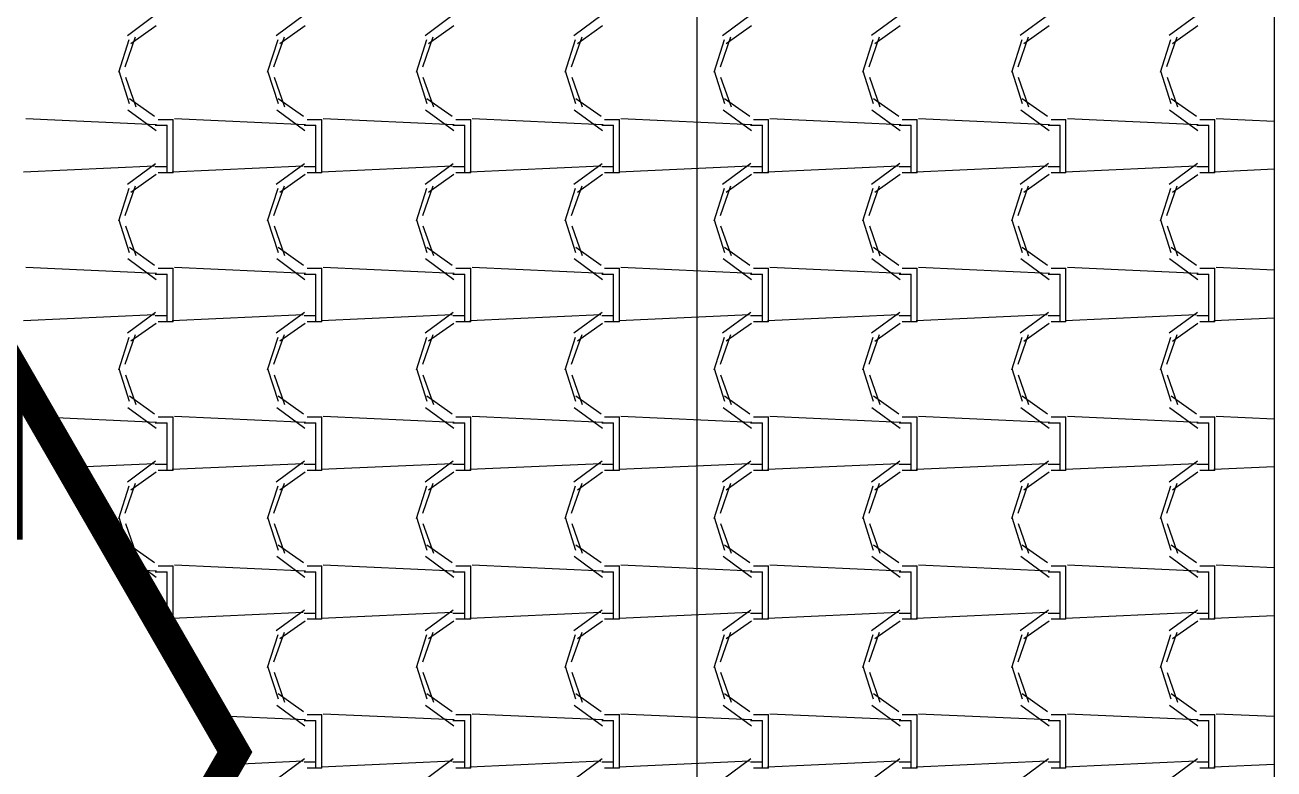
# Model space of a CAD drawing. Header units: millimetres. Extents: x -336 to -33, y -135 to 770.
# Drawn here: x -307.576 to -305.058, y 716.007 to 717.507 of the extents above; entities that cross this region are included whole.
import ezdxf

# ---------------------------------------------------------------- set-up
doc = ezdxf.new("R2010")
doc.units = ezdxf.units.MM
doc.header["$LTSCALE"] = 50
doc.header["$MEASUREMENT"] = 0
doc.layers.get('0').update_dxf_attribs({"linetype": 'CONTINUOUS'})
doc.layers.add('-HIDRO', color=8, linetype='CONTINUOUS')
doc.layers.add('AF', color=5, linetype='CONTINUOUS')
doc.layers.add('E-Lay-9', color=9, linetype='CONTINUOUS', lineweight=9)

# ---------------------------------------------------------------- blocks, each defined once
blk = doc.blocks.new('Seta')
at = {"const_width": 2}
blk.add_lwpolyline([(10, 15), (10, 25.981), (25, 0), (10, -25.981), (10, -15), (0, -15), (0, 15)], close=True, dxfattribs=at)

msp = doc.modelspace()

# ---------------------------------------------------------------- linework, layer by layer
at = {"layer": '-HIDRO', "linetype": 'Continuous'}
for p, q in [((-305.058, 719.1028), (-305.058, 712.4028)), ((-307.3126, 717.5275), (-307.3696, 717.4855)), ((-307.0126, 717.5275), (-307.0696, 717.4855)), ((-306.7126, 717.5275), (-306.7696, 717.4855)), ((-306.4126, 717.5275), (-306.4696, 717.4855)), ((-306.1126, 717.5275), (-306.1696, 717.4855)), ((-305.8126, 717.5276), (-305.8696, 717.4856)), ((-305.5126, 717.5276), (-305.5696, 717.4856)), ((-305.2126, 717.5276), (-305.2696, 717.4856)), ((-307.3115, 717.5054), (-307.3625, 717.4694)), ((-307.0115, 717.5054), (-307.0625, 717.4694)), ((-306.7115, 717.5054), (-306.7625, 717.4694)), ((-306.4115, 717.5054), (-306.4625, 717.4694)), ((-306.1115, 717.5054), (-306.1625, 717.4694)), ((-305.8115, 717.5054), (-305.8625, 717.4694)), ((-305.5115, 717.5054), (-305.5625, 717.4694)), ((-305.2115, 717.5054), (-305.2625, 717.4694)), ((-307.3666, 717.4774), (-307.3876, 717.4114)), ((-307.3538, 717.4824), (-307.3748, 717.4224)), ((-307.0666, 717.4774), (-307.0876, 717.4114)), ((-307.0538, 717.4824), (-307.0748, 717.4224)), ((-306.7666, 717.4774), (-306.7876, 717.4114)), ((-306.7537, 717.4824), (-306.7747, 717.4224)), ((-306.4666, 717.4774), (-306.4876, 717.4114)), ((-306.4537, 717.4824), (-306.4747, 717.4224)), ((-306.1665, 717.4774), (-306.1875, 717.4114)), ((-306.1537, 717.4824), (-306.1747, 717.4224)), ((-305.8665, 717.4774), (-305.8875, 717.4114)), ((-305.8537, 717.4824), (-305.8747, 717.4224)), ((-305.5665, 717.4774), (-305.5875, 717.4114)), ((-305.5537, 717.4824), (-305.5747, 717.4224)), ((-305.2665, 717.4774), (-305.2875, 717.4114)), ((-305.2537, 717.4825), (-305.2747, 717.4225)), ((-307.3869, 717.4146), (-307.3659, 717.3486)), ((-307.0869, 717.4146), (-307.0659, 717.3486)), ((-306.7869, 717.4146), (-306.7659, 717.3486)), ((-306.4869, 717.4146), (-306.4659, 717.3486)), ((-306.1869, 717.4146), (-306.1659, 717.3486)), ((-305.8869, 717.4146), (-305.8659, 717.3486)), ((-305.5869, 717.4146), (-305.5659, 717.3486)), ((-305.2869, 717.4146), (-305.2659, 717.3486)), ((-307.3737, 717.4021), (-307.3527, 717.3421)), ((-307.0737, 717.4021), (-307.0527, 717.3421)), ((-306.7737, 717.4021), (-306.7527, 717.3421)), ((-306.4737, 717.4021), (-306.4527, 717.3421)), ((-306.1737, 717.4021), (-306.1527, 717.3421)), ((-305.8737, 717.402), (-305.8527, 717.342)), ((-305.5737, 717.402), (-305.5527, 717.342)), ((-305.2737, 717.402), (-305.2527, 717.342)), ((-307.3656, 717.3592), (-307.3146, 717.3232)), ((-307.0656, 717.3592), (-307.0146, 717.3232)), ((-306.7656, 717.3592), (-306.7146, 717.3232)), ((-306.4656, 717.3592), (-306.4146, 717.3232)), ((-306.1656, 717.3592), (-306.1146, 717.3232)), ((-305.8656, 717.3592), (-305.8146, 717.3232)), ((-305.5656, 717.3592), (-305.5146, 717.3232)), ((-305.2656, 717.3592), (-305.2146, 717.3232)), ((-307.3686, 717.3361), (-307.3116, 717.2941)), ((-307.0686, 717.3361), (-307.0116, 717.2941)), ((-306.7686, 717.3361), (-306.7116, 717.2941)), ((-306.4686, 717.3361), (-306.4116, 717.2941)), ((-306.1686, 717.3361), (-306.1116, 717.2941)), ((-305.8686, 717.3361), (-305.8116, 717.2941)), ((-305.5686, 717.3361), (-305.5116, 717.2941)), ((-305.2686, 717.3361), (-305.2116, 717.2941)), ((-307.3106, 717.306), (-307.5746, 717.318)), ((-307.3074, 717.3169), (-307.2774, 717.3169)), ((-307.2774, 717.2209), (-307.2774, 717.3169)), ((-307.0106, 717.306), (-307.2746, 717.318)), ((-307.0074, 717.3169), (-306.9774, 717.3169)), ((-306.9774, 717.2209), (-306.9774, 717.3169)), ((-306.7106, 717.306), (-306.9746, 717.318)), ((-306.7074, 717.3169), (-306.6774, 717.3169)), ((-306.6774, 717.2209), (-306.6774, 717.3169)), ((-306.4106, 717.306), (-306.6746, 717.318)), ((-306.4074, 717.3169), (-306.3774, 717.3169)), ((-306.3774, 717.2209), (-306.3774, 717.3169)), ((-306.1106, 717.306), (-306.3746, 717.318)), ((-306.1074, 717.3169), (-306.0774, 717.3169)), ((-306.0774, 717.2209), (-306.0774, 717.3169)), ((-305.8106, 717.306), (-306.0746, 717.318)), ((-305.8074, 717.3169), (-305.7774, 717.3169)), ((-305.7774, 717.2209), (-305.7774, 717.3169)), ((-305.5106, 717.306), (-305.7746, 717.318)), ((-305.5074, 717.3169), (-305.4774, 717.3169)), ((-305.4774, 717.2209), (-305.4774, 717.3169)), ((-305.2106, 717.306), (-305.4746, 717.318)), ((-305.2074, 717.3169), (-305.1774, 717.3169)), ((-305.1774, 717.2209), (-305.1774, 717.3169)), ((-305.058, 717.3127), (-305.1746, 717.318)), ((-307.3134, 717.3049), (-307.2894, 717.3049)), ((-307.2894, 717.2209), (-307.2894, 717.3049)), ((-307.0134, 717.3049), (-306.9894, 717.3049)), ((-306.9894, 717.2209), (-306.9894, 717.3049)), ((-306.7134, 717.3049), (-306.6894, 717.3049)), ((-306.6894, 717.2209), (-306.6894, 717.3049)), ((-306.4134, 717.3049), (-306.3894, 717.3049)), ((-306.3894, 717.2209), (-306.3894, 717.3049)), ((-306.1134, 717.3049), (-306.0894, 717.3049)), ((-306.0894, 717.2209), (-306.0894, 717.3049)), ((-305.8134, 717.3049), (-305.7894, 717.3049)), ((-305.7894, 717.2209), (-305.7894, 717.3049)), ((-305.5134, 717.3049), (-305.4894, 717.3049)), ((-305.4894, 717.2209), (-305.4894, 717.3049)), ((-305.2134, 717.3049), (-305.1894, 717.3049)), ((-305.1894, 717.2209), (-305.1894, 717.3049)), ((-307.3151, 717.2227), (-307.5791, 717.2107)), ((-307.3126, 717.2275), (-307.3696, 717.1855)), ((-307.2894, 717.2209), (-307.3134, 717.2209)), ((-307.2774, 717.2089), (-307.3074, 717.2089)), ((-307.2894, 717.2089), (-307.2894, 717.2209)), ((-307.0151, 717.2227), (-307.2791, 717.2107)), ((-307.2774, 717.2089), (-307.2774, 717.2209)), ((-307.0126, 717.2275), (-307.0696, 717.1855)), ((-306.9894, 717.2209), (-307.0134, 717.2209)), ((-306.9774, 717.2089), (-307.0074, 717.2089)), ((-306.9894, 717.2089), (-306.9894, 717.2209)), ((-306.7151, 717.2227), (-306.9791, 717.2107)), ((-306.9774, 717.2089), (-306.9774, 717.2209)), ((-306.7126, 717.2275), (-306.7696, 717.1855)), ((-306.6894, 717.2209), (-306.7134, 717.2209)), ((-306.6774, 717.2089), (-306.7074, 717.2089)), ((-306.6894, 717.2089), (-306.6894, 717.2209)), ((-306.4151, 717.2227), (-306.6791, 717.2107)), ((-306.6774, 717.2089), (-306.6774, 717.2209)), ((-306.4126, 717.2275), (-306.4696, 717.1855)), ((-306.3894, 717.2209), (-306.4134, 717.2209)), ((-306.3774, 717.2089), (-306.4074, 717.2089)), ((-306.3894, 717.2089), (-306.3894, 717.2209)), ((-306.1151, 717.2227), (-306.3791, 717.2107)), ((-306.3774, 717.2089), (-306.3774, 717.2209)), ((-306.1126, 717.2276), (-306.1696, 717.1856)), ((-306.0894, 717.2209), (-306.1134, 717.2209)), ((-306.0774, 717.2089), (-306.1074, 717.2089)), ((-306.0894, 717.2089), (-306.0894, 717.2209)), ((-305.8151, 717.2227), (-306.0791, 717.2107)), ((-306.0774, 717.2089), (-306.0774, 717.2209)), ((-305.8126, 717.2276), (-305.8696, 717.1856)), ((-305.7894, 717.2209), (-305.8134, 717.2209)), ((-305.7774, 717.2089), (-305.8074, 717.2089)), ((-305.7894, 717.2089), (-305.7894, 717.2209)), ((-305.5151, 717.2227), (-305.7791, 717.2107)), ((-305.7774, 717.2089), (-305.7774, 717.2209)), ((-305.5126, 717.2276), (-305.5696, 717.1856)), ((-305.4894, 717.2209), (-305.5134, 717.2209)), ((-305.4774, 717.2089), (-305.5074, 717.2089)), ((-305.4894, 717.2089), (-305.4894, 717.2209)), ((-305.2151, 717.2227), (-305.4791, 717.2107)), ((-305.4774, 717.2089), (-305.4774, 717.2209)), ((-305.2126, 717.2276), (-305.2696, 717.1856)), ((-305.1894, 717.2209), (-305.2134, 717.2209)), ((-305.1774, 717.2089), (-305.2074, 717.2089)), ((-305.1894, 717.2089), (-305.1894, 717.2209)), ((-305.058, 717.2162), (-305.1791, 717.2107)), ((-305.1774, 717.2089), (-305.1774, 717.2209)), ((-307.3115, 717.2054), (-307.3625, 717.1694)), ((-307.0115, 717.2054), (-307.0625, 717.1694)), ((-306.7115, 717.2054), (-306.7625, 717.1694)), ((-306.4115, 717.2054), (-306.4625, 717.1694)), ((-306.1115, 717.2054), (-306.1625, 717.1694)), ((-305.8115, 717.2054), (-305.8625, 717.1694)), ((-305.5115, 717.2054), (-305.5625, 717.1694)), ((-305.2115, 717.2053), (-305.2625, 717.1693)), ((-307.3666, 717.1774), (-307.3876, 717.1114)), ((-307.3538, 717.1824), (-307.3748, 717.1224)), ((-307.0666, 717.1774), (-307.0876, 717.1114)), ((-307.0538, 717.1824), (-307.0748, 717.1224)), ((-306.7666, 717.1774), (-306.7876, 717.1114)), ((-306.7537, 717.1824), (-306.7747, 717.1224)), ((-306.4666, 717.1774), (-306.4876, 717.1114)), ((-306.4537, 717.1824), (-306.4747, 717.1224)), ((-306.1665, 717.1774), (-306.1875, 717.1114)), ((-306.1537, 717.1824), (-306.1747, 717.1224)), ((-305.8665, 717.1774), (-305.8875, 717.1114)), ((-305.8537, 717.1824), (-305.8747, 717.1224)), ((-305.5665, 717.1774), (-305.5875, 717.1114)), ((-305.5537, 717.1825), (-305.5747, 717.1225)), ((-305.2665, 717.1774), (-305.2875, 717.1114)), ((-305.2537, 717.1825), (-305.2747, 717.1225)), ((-307.3869, 717.1146), (-307.3659, 717.0486)), ((-307.0869, 717.1146), (-307.0659, 717.0486)), ((-306.7869, 717.1146), (-306.7659, 717.0486)), ((-306.4869, 717.1146), (-306.4659, 717.0486)), ((-306.1869, 717.1146), (-306.1659, 717.0486)), ((-305.8869, 717.1146), (-305.8659, 717.0486)), ((-305.5869, 717.1146), (-305.5659, 717.0486)), ((-305.2869, 717.1146), (-305.2659, 717.0486)), ((-307.3737, 717.1021), (-307.3527, 717.0421)), ((-307.0737, 717.1021), (-307.0527, 717.0421)), ((-306.7737, 717.1021), (-306.7527, 717.0421)), ((-306.4737, 717.1021), (-306.4527, 717.0421)), ((-306.1737, 717.1021), (-306.1527, 717.0421)), ((-305.8737, 717.102), (-305.8527, 717.042)), ((-305.5737, 717.102), (-305.5527, 717.042)), ((-305.2737, 717.102), (-305.2527, 717.042)), ((-307.3656, 717.0592), (-307.3146, 717.0232)), ((-307.0656, 717.0592), (-307.0146, 717.0232)), ((-306.7656, 717.0592), (-306.7146, 717.0232)), ((-306.4656, 717.0592), (-306.4146, 717.0232)), ((-306.1656, 717.0592), (-306.1146, 717.0232)), ((-305.8656, 717.0592), (-305.8146, 717.0232)), ((-305.5656, 717.0592), (-305.5146, 717.0232)), ((-305.2656, 717.0592), (-305.2146, 717.0232)), ((-307.3686, 717.0361), (-307.3116, 716.9941)), ((-307.0686, 717.0361), (-307.0116, 716.9941)), ((-306.7686, 717.0361), (-306.7116, 716.9941)), ((-306.4686, 717.0361), (-306.4116, 716.9941)), ((-306.1686, 717.0361), (-306.1116, 716.9941)), ((-305.8686, 717.0361), (-305.8116, 716.9941)), ((-305.5686, 717.0361), (-305.5116, 716.9941)), ((-305.2686, 717.0361), (-305.2116, 716.9941)), ((-307.3106, 717.006), (-307.5746, 717.018)), ((-307.3074, 717.0169), (-307.2774, 717.0169)), ((-307.2774, 716.9209), (-307.2774, 717.0169)), ((-307.0106, 717.006), (-307.2746, 717.018)), ((-307.0074, 717.0169), (-306.9774, 717.0169)), ((-306.9774, 716.9209), (-306.9774, 717.0169)), ((-306.7106, 717.006), (-306.9746, 717.018)), ((-306.7074, 717.0169), (-306.6774, 717.0169)), ((-306.6774, 716.9209), (-306.6774, 717.0169)), ((-306.4106, 717.006), (-306.6746, 717.018)), ((-306.4074, 717.0169), (-306.3774, 717.0169)), ((-306.3774, 716.9209), (-306.3774, 717.0169)), ((-306.1106, 717.006), (-306.3746, 717.018)), ((-306.1074, 717.0169), (-306.0774, 717.0169)), ((-306.0774, 716.9209), (-306.0774, 717.0169)), ((-305.8106, 717.006), (-306.0746, 717.018)), ((-305.8074, 717.0169), (-305.7774, 717.0169)), ((-305.7774, 716.9209), (-305.7774, 717.0169)), ((-305.5106, 717.006), (-305.7746, 717.018)), ((-305.5074, 717.0169), (-305.4774, 717.0169)), ((-305.4774, 716.9209), (-305.4774, 717.0169)), ((-305.2106, 717.006), (-305.4746, 717.018)), ((-305.2074, 717.0169), (-305.1774, 717.0169)), ((-305.1774, 716.9209), (-305.1774, 717.0169)), ((-305.058, 717.0127), (-305.1746, 717.018)), ((-307.3134, 717.0049), (-307.2894, 717.0049)), ((-307.2894, 716.9209), (-307.2894, 717.0049)), ((-307.0134, 717.0049), (-306.9894, 717.0049)), ((-306.9894, 716.9209), (-306.9894, 717.0049)), ((-306.7134, 717.0049), (-306.6894, 717.0049)), ((-306.6894, 716.9209), (-306.6894, 717.0049)), ((-306.4134, 717.0049), (-306.3894, 717.0049)), ((-306.3894, 716.9209), (-306.3894, 717.0049)), ((-306.1134, 717.0049), (-306.0894, 717.0049)), ((-306.0894, 716.9209), (-306.0894, 717.0049)), ((-305.8134, 717.0049), (-305.7894, 717.0049)), ((-305.7894, 716.9209), (-305.7894, 717.0049)), ((-305.5134, 717.0049), (-305.4894, 717.0049)), ((-305.4894, 716.9209), (-305.4894, 717.0049)), ((-305.2134, 717.0049), (-305.1894, 717.0049)), ((-305.1894, 716.9209), (-305.1894, 717.0049)), ((-307.3151, 716.9227), (-307.5791, 716.9107)), ((-307.3126, 716.9275), (-307.3696, 716.8855)), ((-307.2894, 716.9209), (-307.3134, 716.9209)), ((-307.2774, 716.9089), (-307.3074, 716.9089)), ((-307.2894, 716.9089), (-307.2894, 716.9209)), ((-307.0151, 716.9227), (-307.2791, 716.9107)), ((-307.2774, 716.9089), (-307.2774, 716.9209)), ((-307.0126, 716.9275), (-307.0696, 716.8855)), ((-306.9894, 716.9209), (-307.0134, 716.9209)), ((-306.9774, 716.9089), (-307.0074, 716.9089)), ((-306.9894, 716.9089), (-306.9894, 716.9209)), ((-306.7151, 716.9227), (-306.9791, 716.9107)), ((-306.9774, 716.9089), (-306.9774, 716.9209)), ((-306.7126, 716.9276), (-306.7696, 716.8856)), ((-306.6894, 716.9209), (-306.7134, 716.9209)), ((-306.6774, 716.9089), (-306.7074, 716.9089)), ((-306.6894, 716.9089), (-306.6894, 716.9209)), ((-306.4151, 716.9227), (-306.6791, 716.9107)), ((-306.6774, 716.9089), (-306.6774, 716.9209)), ((-306.4126, 716.9276), (-306.4696, 716.8856)), ((-306.3894, 716.9209), (-306.4134, 716.9209)), ((-306.3774, 716.9089), (-306.4074, 716.9089)), ((-306.3894, 716.9089), (-306.3894, 716.9209)), ((-306.1151, 716.9227), (-306.3791, 716.9107)), ((-306.3774, 716.9089), (-306.3774, 716.9209)), ((-306.1126, 716.9276), (-306.1696, 716.8856)), ((-306.0894, 716.9209), (-306.1134, 716.9209)), ((-306.0774, 716.9089), (-306.1074, 716.9089)), ((-306.0894, 716.9089), (-306.0894, 716.9209)), ((-305.8151, 716.9227), (-306.0791, 716.9107)), ((-306.0774, 716.9089), (-306.0774, 716.9209)), ((-305.8126, 716.9276), (-305.8696, 716.8856)), ((-305.7894, 716.9209), (-305.8134, 716.9209)), ((-305.7774, 716.9089), (-305.8074, 716.9089)), ((-305.7894, 716.9089), (-305.7894, 716.9209)), ((-305.5151, 716.9227), (-305.7791, 716.9107)), ((-305.7774, 716.9089), (-305.7774, 716.9209)), ((-305.5126, 716.9276), (-305.5696, 716.8856)), ((-305.4894, 716.9209), (-305.5134, 716.9209)), ((-305.4774, 716.9089), (-305.5074, 716.9089)), ((-305.4894, 716.9089), (-305.4894, 716.9209)), ((-305.2151, 716.9227), (-305.4791, 716.9107)), ((-305.4774, 716.9089), (-305.4774, 716.9209)), ((-305.2126, 716.9276), (-305.2696, 716.8856)), ((-305.1894, 716.9209), (-305.2134, 716.9209)), ((-305.1774, 716.9089), (-305.2074, 716.9089)), ((-305.1894, 716.9089), (-305.1894, 716.9209)), ((-305.058, 716.9162), (-305.1791, 716.9107)), ((-305.1774, 716.9089), (-305.1774, 716.9209)), ((-307.3538, 716.8824), (-307.3748, 716.8224)), ((-307.3115, 716.9054), (-307.3625, 716.8694)), ((-307.0538, 716.8824), (-307.0748, 716.8224)), ((-307.0115, 716.9054), (-307.0625, 716.8694)), ((-306.7537, 716.8824), (-306.7747, 716.8224)), ((-306.7115, 716.9054), (-306.7625, 716.8694)), ((-306.4537, 716.8824), (-306.4747, 716.8224)), ((-306.4115, 716.9054), (-306.4625, 716.8694)), ((-306.1537, 716.8824), (-306.1747, 716.8224)), ((-306.1115, 716.9054), (-306.1625, 716.8694)), ((-305.8537, 716.8824), (-305.8747, 716.8224)), ((-305.8115, 716.9053), (-305.8625, 716.8693)), ((-305.5537, 716.8825), (-305.5747, 716.8225)), ((-305.5115, 716.9053), (-305.5625, 716.8693)), ((-305.2537, 716.8825), (-305.2747, 716.8225)), ((-305.2115, 716.9053), (-305.2625, 716.8693)), ((-307.3666, 716.8774), (-307.3876, 716.8114)), ((-307.0666, 716.8774), (-307.0876, 716.8114)), ((-306.7666, 716.8774), (-306.7876, 716.8114)), ((-306.4666, 716.8774), (-306.4876, 716.8114)), ((-306.1665, 716.8774), (-306.1875, 716.8114)), ((-305.8665, 716.8774), (-305.8875, 716.8114)), ((-305.5665, 716.8774), (-305.5875, 716.8114)), ((-305.2665, 716.8774), (-305.2875, 716.8114)), ((-307.3869, 716.8146), (-307.3659, 716.7486)), ((-307.0869, 716.8146), (-307.0659, 716.7486)), ((-306.7869, 716.8146), (-306.7659, 716.7486)), ((-306.4869, 716.8146), (-306.4659, 716.7486)), ((-306.1869, 716.8146), (-306.1659, 716.7486)), ((-305.8869, 716.8146), (-305.8659, 716.7486)), ((-305.5869, 716.8146), (-305.5659, 716.7486)), ((-305.2869, 716.8146), (-305.2659, 716.7486)), ((-307.3737, 716.8021), (-307.3527, 716.7421)), ((-307.0737, 716.8021), (-307.0527, 716.7421)), ((-306.7737, 716.8021), (-306.7527, 716.7421)), ((-306.4737, 716.8021), (-306.4527, 716.7421)), ((-306.1737, 716.8021), (-306.1527, 716.7421)), ((-305.8737, 716.8021), (-305.8527, 716.7421)), ((-305.5737, 716.802), (-305.5527, 716.742)), ((-305.2737, 716.802), (-305.2527, 716.742)), ((-307.3656, 716.7592), (-307.3146, 716.7232)), ((-307.0656, 716.7592), (-307.0146, 716.7232)), ((-306.7656, 716.7592), (-306.7146, 716.7232)), ((-306.4656, 716.7592), (-306.4146, 716.7232)), ((-306.1656, 716.7592), (-306.1146, 716.7232)), ((-305.8656, 716.7592), (-305.8146, 716.7232)), ((-305.5656, 716.7592), (-305.5146, 716.7232)), ((-305.2656, 716.7592), (-305.2146, 716.7232)), ((-307.3686, 716.7361), (-307.3116, 716.6941)), ((-307.0686, 716.7361), (-307.0116, 716.6941)), ((-306.7686, 716.7361), (-306.7116, 716.6941)), ((-306.4686, 716.7361), (-306.4116, 716.6941)), ((-306.1686, 716.7361), (-306.1116, 716.6941)), ((-305.8686, 716.7361), (-305.8116, 716.6941)), ((-305.5686, 716.7361), (-305.5116, 716.6941)), ((-305.2686, 716.7361), (-305.2116, 716.6941)), ((-307.3106, 716.706), (-307.5428, 716.7165)), ((-307.3134, 716.7049), (-307.2894, 716.7049)), ((-307.3074, 716.7169), (-307.2774, 716.7169)), ((-307.2894, 716.6209), (-307.2894, 716.7049)), ((-307.2774, 716.6209), (-307.2774, 716.7169)), ((-307.0106, 716.706), (-307.2746, 716.718)), ((-307.0134, 716.7049), (-306.9894, 716.7049)), ((-307.0074, 716.7169), (-306.9774, 716.7169)), ((-306.9894, 716.6209), (-306.9894, 716.7049)), ((-306.9774, 716.6209), (-306.9774, 716.7169)), ((-306.7106, 716.706), (-306.9746, 716.718)), ((-306.7134, 716.7049), (-306.6894, 716.7049)), ((-306.7074, 716.7169), (-306.6774, 716.7169)), ((-306.6894, 716.6209), (-306.6894, 716.7049)), ((-306.6774, 716.6209), (-306.6774, 716.7169)), ((-306.4106, 716.706), (-306.6746, 716.718)), ((-306.4134, 716.7049), (-306.3894, 716.7049)), ((-306.4074, 716.7169), (-306.3774, 716.7169)), ((-306.3894, 716.6209), (-306.3894, 716.7049)), ((-306.3774, 716.6209), (-306.3774, 716.7169)), ((-306.1106, 716.706), (-306.3746, 716.718)), ((-306.1134, 716.7049), (-306.0894, 716.7049)), ((-306.1074, 716.7169), (-306.0774, 716.7169)), ((-306.0894, 716.6209), (-306.0894, 716.7049)), ((-306.0774, 716.6209), (-306.0774, 716.7169)), ((-305.8106, 716.706), (-306.0746, 716.718)), ((-305.8134, 716.7049), (-305.7894, 716.7049)), ((-305.8074, 716.7169), (-305.7774, 716.7169)), ((-305.7894, 716.6209), (-305.7894, 716.7049)), ((-305.7774, 716.6209), (-305.7774, 716.7169)), ((-305.5106, 716.706), (-305.7746, 716.718)), ((-305.5134, 716.7049), (-305.4894, 716.7049)), ((-305.5074, 716.7169), (-305.4774, 716.7169)), ((-305.4894, 716.6209), (-305.4894, 716.7049)), ((-305.4774, 716.6209), (-305.4774, 716.7169)), ((-305.2106, 716.706), (-305.4746, 716.718)), ((-305.2134, 716.7049), (-305.1894, 716.7049)), ((-305.2074, 716.7169), (-305.1774, 716.7169)), ((-305.1894, 716.6209), (-305.1894, 716.7049)), ((-305.1774, 716.6209), (-305.1774, 716.7169)), ((-305.058, 716.7127), (-305.1746, 716.718)), ((-307.3151, 716.6227), (-307.4842, 716.6151)), ((-307.3126, 716.6275), (-307.3696, 716.5855)), ((-307.3115, 716.6054), (-307.3625, 716.5694)), ((-307.2894, 716.6209), (-307.3134, 716.6209)), ((-307.2774, 716.6089), (-307.3074, 716.6089)), ((-307.2894, 716.6089), (-307.2894, 716.6209)), ((-307.0151, 716.6227), (-307.2791, 716.6107)), ((-307.2774, 716.6089), (-307.2774, 716.6209)), ((-307.0126, 716.6276), (-307.0696, 716.5856)), ((-307.0115, 716.6054), (-307.0625, 716.5694)), ((-306.9894, 716.6209), (-307.0134, 716.6209)), ((-306.9774, 716.6089), (-307.0074, 716.6089)), ((-306.9894, 716.6089), (-306.9894, 716.6209)), ((-306.7151, 716.6227), (-306.9791, 716.6107)), ((-306.9774, 716.6089), (-306.9774, 716.6209)), ((-306.7126, 716.6276), (-306.7696, 716.5856)), ((-306.7115, 716.6054), (-306.7625, 716.5694)), ((-306.6894, 716.6209), (-306.7134, 716.6209)), ((-306.6774, 716.6089), (-306.7074, 716.6089)), ((-306.6894, 716.6089), (-306.6894, 716.6209)), ((-306.4151, 716.6227), (-306.6791, 716.6107)), ((-306.6774, 716.6089), (-306.6774, 716.6209)), ((-306.4126, 716.6276), (-306.4696, 716.5856)), ((-306.4115, 716.6054), (-306.4625, 716.5694)), ((-306.3894, 716.6209), (-306.4134, 716.6209)), ((-306.3774, 716.6089), (-306.4074, 716.6089)), ((-306.3894, 716.6089), (-306.3894, 716.6209)), ((-306.1151, 716.6227), (-306.3791, 716.6107)), ((-306.3774, 716.6089), (-306.3774, 716.6209)), ((-306.1126, 716.6276), (-306.1696, 716.5856)), ((-306.1115, 716.6053), (-306.1625, 716.5693)), ((-306.0894, 716.6209), (-306.1134, 716.6209)), ((-306.0774, 716.6089), (-306.1074, 716.6089)), ((-306.0894, 716.6089), (-306.0894, 716.6209)), ((-305.8151, 716.6227), (-306.0791, 716.6107)), ((-306.0774, 716.6089), (-306.0774, 716.6209)), ((-305.8126, 716.6276), (-305.8696, 716.5856)), ((-305.8115, 716.6053), (-305.8625, 716.5693)), ((-305.7894, 716.6209), (-305.8134, 716.6209)), ((-305.7774, 716.6089), (-305.8074, 716.6089)), ((-305.7894, 716.6089), (-305.7894, 716.6209)), ((-305.5151, 716.6227), (-305.7791, 716.6107)), ((-305.7774, 716.6089), (-305.7774, 716.6209)), ((-305.5126, 716.6276), (-305.5696, 716.5856)), ((-305.5115, 716.6053), (-305.5625, 716.5693)), ((-305.4894, 716.6209), (-305.5134, 716.6209)), ((-305.4774, 716.6089), (-305.5074, 716.6089)), ((-305.4894, 716.6089), (-305.4894, 716.6209)), ((-305.2151, 716.6227), (-305.4791, 716.6107)), ((-305.4774, 716.6089), (-305.4774, 716.6209)), ((-305.2126, 716.6276), (-305.2696, 716.5856)), ((-305.2115, 716.6053), (-305.2625, 716.5693)), ((-305.1894, 716.6209), (-305.2134, 716.6209)), ((-305.1774, 716.6089), (-305.2074, 716.6089)), ((-305.1894, 716.6089), (-305.1894, 716.6209)), ((-305.058, 716.6162), (-305.1791, 716.6107)), ((-305.1774, 716.6089), (-305.1774, 716.6209)), ((-307.3538, 716.5824), (-307.3748, 716.5224)), ((-307.0538, 716.5824), (-307.0748, 716.5224)), ((-306.7537, 716.5824), (-306.7747, 716.5224)), ((-306.4537, 716.5824), (-306.4747, 716.5224)), ((-306.1537, 716.5824), (-306.1747, 716.5224)), ((-305.8537, 716.5824), (-305.8747, 716.5224)), ((-305.5537, 716.5825), (-305.5747, 716.5225)), ((-305.2537, 716.5825), (-305.2747, 716.5225)), ((-307.3666, 716.5774), (-307.3876, 716.5114)), ((-307.0666, 716.5774), (-307.0876, 716.5114)), ((-306.7666, 716.5774), (-306.7876, 716.5114)), ((-306.4666, 716.5774), (-306.4876, 716.5114)), ((-306.1665, 716.5774), (-306.1875, 716.5114)), ((-305.8665, 716.5774), (-305.8875, 716.5114)), ((-305.5665, 716.5774), (-305.5875, 716.5114)), ((-305.2665, 716.5774), (-305.2875, 716.5114)), ((-307.3869, 716.5146), (-307.3659, 716.4486)), ((-307.0869, 716.5146), (-307.0659, 716.4486)), ((-306.7869, 716.5146), (-306.7659, 716.4486)), ((-306.4869, 716.5146), (-306.4659, 716.4486)), ((-306.1869, 716.5146), (-306.1659, 716.4486)), ((-305.8869, 716.5146), (-305.8659, 716.4486)), ((-305.5869, 716.5146), (-305.5659, 716.4486)), ((-305.2869, 716.5146), (-305.2659, 716.4486)), ((-307.3737, 716.5021), (-307.3527, 716.4421)), ((-307.0737, 716.5021), (-307.0527, 716.4421)), ((-306.7737, 716.5021), (-306.7527, 716.4421)), ((-306.4737, 716.5021), (-306.4527, 716.4421)), ((-306.1737, 716.5021), (-306.1527, 716.4421)), ((-305.8737, 716.5021), (-305.8527, 716.4421)), ((-305.5737, 716.502), (-305.5527, 716.442)), ((-305.2737, 716.502), (-305.2527, 716.442)), ((-307.3656, 716.4592), (-307.3146, 716.4232)), ((-307.0656, 716.4592), (-307.0146, 716.4232)), ((-306.7656, 716.4592), (-306.7146, 716.4232)), ((-306.4656, 716.4592), (-306.4146, 716.4232)), ((-306.1656, 716.4592), (-306.1146, 716.4232)), ((-305.8656, 716.4592), (-305.8146, 716.4232)), ((-305.5656, 716.4592), (-305.5146, 716.4232)), ((-305.2656, 716.4592), (-305.2146, 716.4232)), ((-307.3686, 716.4361), (-307.3116, 716.3941)), ((-307.0686, 716.4361), (-307.0116, 716.3941)), ((-306.7686, 716.4361), (-306.7116, 716.3941)), ((-306.4686, 716.4361), (-306.4116, 716.3941)), ((-306.1686, 716.4361), (-306.1116, 716.3941)), ((-305.8686, 716.4361), (-305.8116, 716.3941)), ((-305.5686, 716.4361), (-305.5116, 716.3941)), ((-305.2686, 716.4361), (-305.2116, 716.3941)), ((-307.3106, 716.406), (-307.3649, 716.4085)), ((-307.3134, 716.4049), (-307.2894, 716.4049)), ((-307.3074, 716.4169), (-307.2774, 716.4169)), ((-307.2894, 716.3209), (-307.2894, 716.4049)), ((-307.2774, 716.3209), (-307.2774, 716.4169)), ((-307.0106, 716.406), (-307.2746, 716.418)), ((-307.0134, 716.4049), (-306.9894, 716.4049)), ((-307.0074, 716.4169), (-306.9774, 716.4169)), ((-306.9894, 716.3209), (-306.9894, 716.4049)), ((-306.9774, 716.3209), (-306.9774, 716.4169)), ((-306.7106, 716.406), (-306.9746, 716.418)), ((-306.7134, 716.4049), (-306.6894, 716.4049)), ((-306.7074, 716.4169), (-306.6774, 716.4169)), ((-306.6894, 716.3209), (-306.6894, 716.4049)), ((-306.6774, 716.3209), (-306.6774, 716.4169)), ((-306.4106, 716.406), (-306.6746, 716.418)), ((-306.4134, 716.4049), (-306.3894, 716.4049)), ((-306.4074, 716.4169), (-306.3774, 716.4169)), ((-306.3894, 716.3209), (-306.3894, 716.4049)), ((-306.3774, 716.3209), (-306.3774, 716.4169)), ((-306.1106, 716.406), (-306.3746, 716.418)), ((-306.1134, 716.4049), (-306.0894, 716.4049)), ((-306.1074, 716.4169), (-306.0774, 716.4169)), ((-306.0894, 716.3209), (-306.0894, 716.4049)), ((-306.0774, 716.3209), (-306.0774, 716.4169)), ((-305.8106, 716.406), (-306.0746, 716.418)), ((-305.8134, 716.4049), (-305.7894, 716.4049)), ((-305.8074, 716.4169), (-305.7774, 716.4169)), ((-305.7894, 716.3209), (-305.7894, 716.4049)), ((-305.7774, 716.3209), (-305.7774, 716.4169)), ((-305.5106, 716.406), (-305.7746, 716.418)), ((-305.5134, 716.4049), (-305.4894, 716.4049)), ((-305.5074, 716.4169), (-305.4774, 716.4169)), ((-305.4894, 716.3209), (-305.4894, 716.4049)), ((-305.4774, 716.3209), (-305.4774, 716.4169)), ((-305.2106, 716.406), (-305.4746, 716.418)), ((-305.2134, 716.4049), (-305.1894, 716.4049)), ((-305.2074, 716.4169), (-305.1774, 716.4169)), ((-305.1894, 716.3209), (-305.1894, 716.4049)), ((-305.1774, 716.3209), (-305.1774, 716.4169)), ((-305.058, 716.4127), (-305.1746, 716.418)), ((-307.3126, 716.3276), (-307.3165, 716.3247)), ((-307.0126, 716.3276), (-307.0696, 716.2856)), ((-306.7126, 716.3276), (-306.7696, 716.2856)), ((-306.4126, 716.3276), (-306.4696, 716.2856)), ((-306.1126, 716.3276), (-306.1696, 716.2856)), ((-305.8126, 716.3276), (-305.8696, 716.2856)), ((-305.5126, 716.3276), (-305.5696, 716.2856)), ((-305.2126, 716.3276), (-305.2696, 716.2856)), ((-307.3151, 716.3227), (-307.3154, 716.3227)), ((-307.2894, 716.3209), (-307.3134, 716.3209)), ((-307.2774, 716.3089), (-307.3074, 716.3089)), ((-307.2894, 716.3089), (-307.2894, 716.3209)), ((-307.0151, 716.3227), (-307.2791, 716.3107)), ((-307.2774, 716.3089), (-307.2774, 716.3209)), ((-307.0115, 716.3054), (-307.0625, 716.2694)), ((-306.9894, 716.3209), (-307.0134, 716.3209)), ((-306.9774, 716.3089), (-307.0074, 716.3089)), ((-306.9894, 716.3089), (-306.9894, 716.3209)), ((-306.7151, 716.3227), (-306.9791, 716.3107)), ((-306.9774, 716.3089), (-306.9774, 716.3209)), ((-306.7115, 716.3054), (-306.7625, 716.2693)), ((-306.6894, 716.3209), (-306.7134, 716.3209)), ((-306.6774, 716.3089), (-306.7074, 716.3089)), ((-306.6894, 716.3089), (-306.6894, 716.3209)), ((-306.4151, 716.3227), (-306.6791, 716.3107)), ((-306.6774, 716.3089), (-306.6774, 716.3209)), ((-306.4115, 716.3053), (-306.4625, 716.2693)), ((-306.3894, 716.3209), (-306.4134, 716.3209)), ((-306.3774, 716.3089), (-306.4074, 716.3089)), ((-306.3894, 716.3089), (-306.3894, 716.3209)), ((-306.1151, 716.3227), (-306.3791, 716.3107)), ((-306.3774, 716.3089), (-306.3774, 716.3209)), ((-306.1115, 716.3053), (-306.1625, 716.2693)), ((-306.0894, 716.3209), (-306.1134, 716.3209)), ((-306.0774, 716.3089), (-306.1074, 716.3089)), ((-306.0894, 716.3089), (-306.0894, 716.3209)), ((-305.8151, 716.3227), (-306.0791, 716.3107)), ((-306.0774, 716.3089), (-306.0774, 716.3209)), ((-305.8115, 716.3053), (-305.8625, 716.2693)), ((-305.7894, 716.3209), (-305.8134, 716.3209)), ((-305.7774, 716.3089), (-305.8074, 716.3089)), ((-305.7894, 716.3089), (-305.7894, 716.3209)), ((-305.5151, 716.3227), (-305.7791, 716.3107)), ((-305.7774, 716.3089), (-305.7774, 716.3209)), ((-305.5115, 716.3053), (-305.5625, 716.2693)), ((-305.4894, 716.3209), (-305.5134, 716.3209)), ((-305.4774, 716.3089), (-305.5074, 716.3089)), ((-305.4894, 716.3089), (-305.4894, 716.3209)), ((-305.2151, 716.3227), (-305.4791, 716.3107)), ((-305.4774, 716.3089), (-305.4774, 716.3209)), ((-305.2115, 716.3053), (-305.2625, 716.2693)), ((-305.1894, 716.3209), (-305.2134, 716.3209)), ((-305.1774, 716.3089), (-305.2074, 716.3089)), ((-305.1894, 716.3089), (-305.1894, 716.3209)), ((-305.058, 716.3162), (-305.1791, 716.3107)), ((-305.1774, 716.3089), (-305.1774, 716.3209)), ((-307.0666, 716.2774), (-307.0876, 716.2114)), ((-307.0538, 716.2824), (-307.0748, 716.2224)), ((-306.7666, 716.2774), (-306.7876, 716.2114)), ((-306.7537, 716.2824), (-306.7747, 716.2224)), ((-306.4666, 716.2774), (-306.4876, 716.2114)), ((-306.4537, 716.2824), (-306.4747, 716.2224)), ((-306.1665, 716.2774), (-306.1875, 716.2114)), ((-306.1537, 716.2824), (-306.1747, 716.2224)), ((-305.8665, 716.2774), (-305.8875, 716.2114)), ((-305.8537, 716.2825), (-305.8747, 716.2225)), ((-305.5665, 716.2774), (-305.5875, 716.2114)), ((-305.5537, 716.2825), (-305.5747, 716.2225)), ((-305.2665, 716.2774), (-305.2875, 716.2114)), ((-305.2537, 716.2825), (-305.2747, 716.2225)), ((-307.0869, 716.2146), (-307.0659, 716.1486)), ((-307.0737, 716.2021), (-307.0527, 716.1421)), ((-306.7869, 716.2146), (-306.7659, 716.1486)), ((-306.7737, 716.2021), (-306.7527, 716.1421)), ((-306.4869, 716.2146), (-306.4659, 716.1486)), ((-306.4737, 716.2021), (-306.4527, 716.1421)), ((-306.1869, 716.2146), (-306.1659, 716.1486)), ((-306.1737, 716.2021), (-306.1527, 716.1421)), ((-305.8869, 716.2146), (-305.8659, 716.1486)), ((-305.8737, 716.2021), (-305.8527, 716.1421)), ((-305.5869, 716.2146), (-305.5659, 716.1486)), ((-305.5737, 716.202), (-305.5527, 716.142)), ((-305.2869, 716.2146), (-305.2659, 716.1486)), ((-305.2737, 716.202), (-305.2527, 716.142)), ((-307.0656, 716.1592), (-307.0146, 716.1232)), ((-306.7656, 716.1592), (-306.7146, 716.1232)), ((-306.4656, 716.1592), (-306.4146, 716.1232)), ((-306.1656, 716.1592), (-306.1146, 716.1232)), ((-305.8656, 716.1592), (-305.8146, 716.1232)), ((-305.5656, 716.1592), (-305.5146, 716.1232)), ((-305.2656, 716.1592), (-305.2146, 716.1232)), ((-307.0686, 716.1361), (-307.0116, 716.0941)), ((-306.7686, 716.1361), (-306.7116, 716.0941)), ((-306.4686, 716.1361), (-306.4116, 716.0941)), ((-306.1686, 716.1361), (-306.1116, 716.0941)), ((-305.8686, 716.1361), (-305.8116, 716.0941)), ((-305.5686, 716.1361), (-305.5116, 716.0941)), ((-305.2686, 716.1361), (-305.2116, 716.0941)), ((-307.0106, 716.106), (-307.1951, 716.1144)), ((-307.0134, 716.1049), (-306.9894, 716.1049)), ((-307.0074, 716.1169), (-306.9774, 716.1169)), ((-306.9894, 716.0209), (-306.9894, 716.1049)), ((-306.9774, 716.0209), (-306.9774, 716.1169)), ((-306.7106, 716.106), (-306.9746, 716.118)), ((-306.7134, 716.1049), (-306.6894, 716.1049)), ((-306.7074, 716.1169), (-306.6774, 716.1169)), ((-306.6894, 716.0209), (-306.6894, 716.1049)), ((-306.6774, 716.0209), (-306.6774, 716.1169)), ((-306.4106, 716.106), (-306.6746, 716.118)), ((-306.4134, 716.1049), (-306.3894, 716.1049)), ((-306.4074, 716.1169), (-306.3774, 716.1169)), ((-306.3894, 716.0209), (-306.3894, 716.1049)), ((-306.3774, 716.0209), (-306.3774, 716.1169)), ((-306.1106, 716.106), (-306.3746, 716.118)), ((-306.1134, 716.1049), (-306.0894, 716.1049)), ((-306.1074, 716.1169), (-306.0774, 716.1169)), ((-306.0894, 716.0209), (-306.0894, 716.1049)), ((-306.0774, 716.0209), (-306.0774, 716.1169)), ((-305.8106, 716.106), (-306.0746, 716.118)), ((-305.8134, 716.1049), (-305.7894, 716.1049)), ((-305.8074, 716.1169), (-305.7774, 716.1169)), ((-305.7894, 716.0209), (-305.7894, 716.1049)), ((-305.7774, 716.0209), (-305.7774, 716.1169)), ((-305.5106, 716.106), (-305.7746, 716.118)), ((-305.5134, 716.1049), (-305.4894, 716.1049)), ((-305.5074, 716.1169), (-305.4774, 716.1169)), ((-305.4894, 716.0209), (-305.4894, 716.1049)), ((-305.4774, 716.0209), (-305.4774, 716.1169)), ((-305.2106, 716.106), (-305.4746, 716.118)), ((-305.2134, 716.1049), (-305.1894, 716.1049)), ((-305.2074, 716.1169), (-305.1774, 716.1169)), ((-305.1894, 716.0209), (-305.1894, 716.1049)), ((-305.1774, 716.0209), (-305.1774, 716.1169)), ((-305.058, 716.1127), (-305.1746, 716.118)), ((-307.0126, 716.0276), (-307.0696, 715.9856)), ((-306.7126, 716.0276), (-306.7696, 715.9856)), ((-306.4126, 716.0276), (-306.4696, 715.9856)), ((-306.1126, 716.0276), (-306.1696, 715.9856)), ((-305.8126, 716.0276), (-305.8696, 715.9856)), ((-305.5126, 716.0276), (-305.5696, 715.9856)), ((-305.2126, 716.0276), (-305.2696, 715.9856)), ((-307.0151, 716.0227), (-307.1675, 716.0158)), ((-306.9894, 716.0209), (-307.0134, 716.0209)), ((-306.9774, 716.0089), (-307.0074, 716.0089)), ((-306.9894, 716.0089), (-306.9894, 716.0209)), ((-306.7151, 716.0227), (-306.9791, 716.0107)), ((-306.9774, 716.0089), (-306.9774, 716.0209)), ((-306.6894, 716.0209), (-306.7134, 716.0209)), ((-306.6774, 716.0089), (-306.7074, 716.0089)), ((-306.6894, 716.0089), (-306.6894, 716.0209)), ((-306.4151, 716.0227), (-306.6791, 716.0107)), ((-306.6774, 716.0089), (-306.6774, 716.0209)), ((-306.3894, 716.0209), (-306.4134, 716.0209)), ((-306.3774, 716.0089), (-306.4074, 716.0089)), ((-306.3894, 716.0089), (-306.3894, 716.0209)), ((-306.1151, 716.0227), (-306.3791, 716.0107)), ((-306.3774, 716.0089), (-306.3774, 716.0209)), ((-306.0894, 716.0209), (-306.1134, 716.0209)), ((-306.0774, 716.0089), (-306.1074, 716.0089)), ((-306.0894, 716.0089), (-306.0894, 716.0209)), ((-305.8151, 716.0227), (-306.0791, 716.0107)), ((-306.0774, 716.0089), (-306.0774, 716.0209)), ((-305.7894, 716.0209), (-305.8134, 716.0209)), ((-305.7774, 716.0089), (-305.8074, 716.0089)), ((-305.7894, 716.0089), (-305.7894, 716.0209)), ((-305.5151, 716.0227), (-305.7791, 716.0107)), ((-305.7774, 716.0089), (-305.7774, 716.0209)), ((-305.4894, 716.0209), (-305.5134, 716.0209)), ((-305.4774, 716.0089), (-305.5074, 716.0089)), ((-305.4894, 716.0089), (-305.4894, 716.0209)), ((-305.2151, 716.0227), (-305.4791, 716.0107)), ((-305.4774, 716.0089), (-305.4774, 716.0209)), ((-305.1894, 716.0209), (-305.2134, 716.0209)), ((-305.1774, 716.0089), (-305.2074, 716.0089)), ((-305.1894, 716.0089), (-305.1894, 716.0209)), ((-305.058, 716.0162), (-305.1791, 716.0107)), ((-305.1774, 716.0089), (-305.1774, 716.0209))]:
    msp.add_line(p, q, dxfattribs=at)
at = {"layer": 'AF'}
msp.add_line((-306.221, 712.2912), (-306.221, 729.5449), dxfattribs=at)

# ---------------------------------------------------------------- block references
at = {"layer": 'E-Lay-9', "color": 6, "xscale": -0.03057599999997219, "yscale": 0.03057599999997219, "zscale": 0.03057599999997219, "rotation": 180}
msp.add_blockref('Seta', (-307.9173, 716.0412), dxfattribs=at)

doc.saveas('drawing.dxf')
